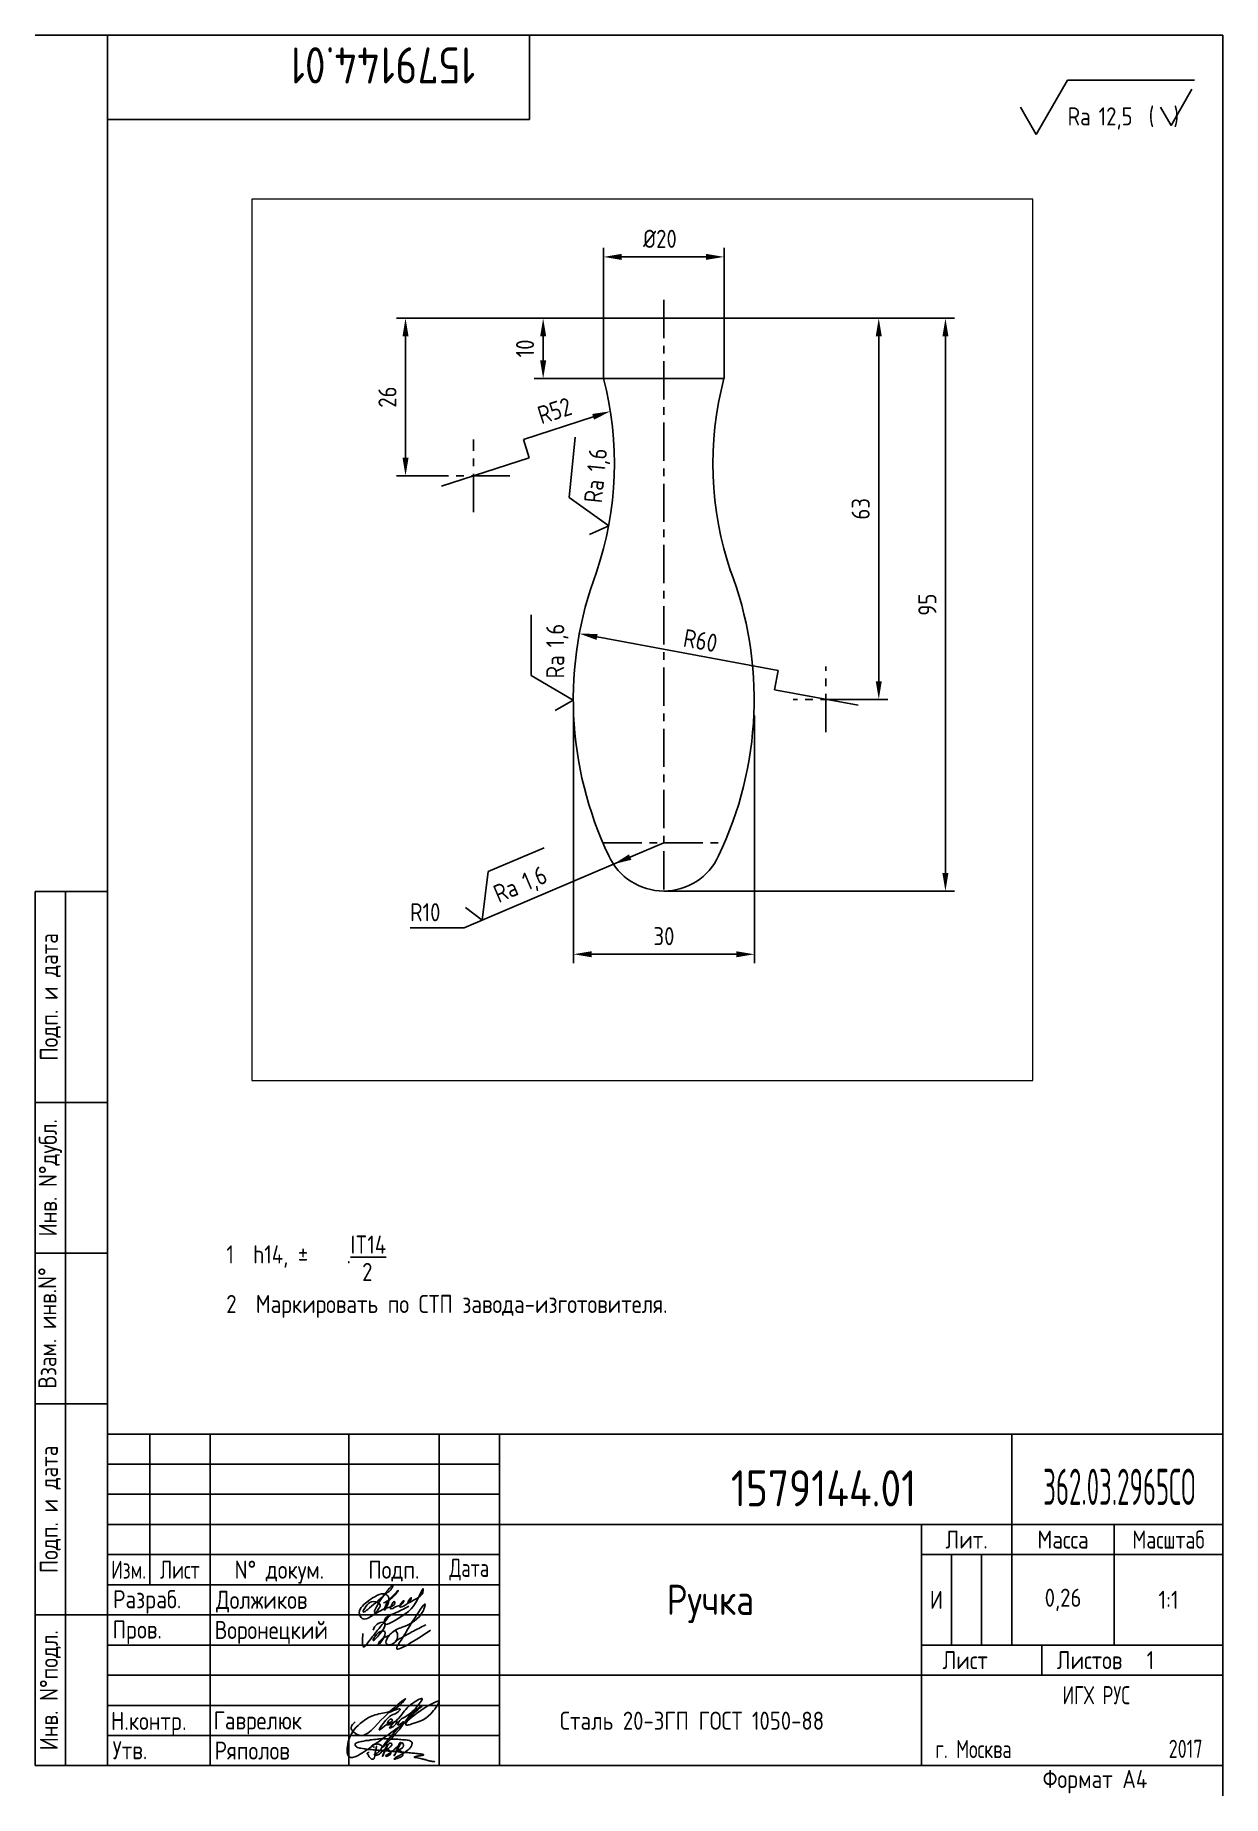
# Paper-space layout 'A4' of a CAD drawing. Header units: millimetres. Extents: x 8 to 205, y 0 to 292.
# The model-space entities are those that its viewports show. They can reach past a viewport. Long polylines and large blocks are cut down to what shows.
import ezdxf
from ezdxf.enums import TextEntityAlignment as Align

# ---------------------------------------------------------------- set-up
doc = ezdxf.new("R2010")
doc.units = ezdxf.units.MM
doc.linetypes.add('CENTER', pattern=[50.8, 31.75, -6.35, 6.35, -6.35])
for name, color, linetype in [('Bord', 1, 'Continuous'), ('CEN', 5, 'CENTER'), ('Cont', 6, 'Continuous'), ('Dim', 7, 'Continuous'), ('Text', 3, 'Continuous'), ('Textb', 6, 'Continuous'), ('TEXTRUS', 3, 'Continuous')]:
    doc.layers.add(name, color=color, linetype=linetype)
doc.styles.add('Style1', font='romans.shx', dxfattribs={"width": 0.8})
doc.dimstyles.new('LIN1', dxfattribs={"dimtxt": 3, "dimasz": 3, "dimexe": 1.5, "dimexo": 0, "dimgap": 1.5, "dimtad": 1, "dimdec": 0, "dimzin": 13, "dimdsep": 46, "dimtxsty": 'Style1', "dimcen": 0, "dimclrt": 3, "dimadec": 0, "dimazin": 0, "dimtfac": 1, "dimtdec": 0, "dimtmove": 0, "dimatfit": 3, "dimfxl": 1, "dimtolj": 1, "dimtzin": 13, "dimarcsym": 0})

# ---------------------------------------------------------------- blocks, each defined once
blk = doc.blocks.new('A$C314368CF')
at = {"layer": 'Text'}
for q in [(7.18, 6), (1.98, 3)]:
    blk.add_line((3.72, 0), q, dxfattribs=at)
at = {"layer": 'Text', "style": 'Style1', "width": 0.8}
blk.add_text('(  )', height=3, dxfattribs=at).set_placement((0, 0))
blk = doc.blocks.new('sherISO_18')
at = {"layer": 'Cont'}
for p, q in [((-30.94, -16.46), (-25.74, -7.46)), ((-25.74, -7.46), (-4.67, -7.46)), ((-30.94, -16.46), (-33.54, -11.96))]:
    blk.add_line(p, q, dxfattribs=at)
blk.add_blockref('A$C314368CF', (-12.3, -14.96))
at = {"layer": 'Textb', "style": 'Style1', "width": 0.8}
blk.add_text('Ra', height=3, dxfattribs=at).set_placement((-25.74, -14.96))
blk.add_attdef('12,5', (-20.6, -14.96), '', height=3, dxfattribs=at)
blk = doc.blocks.new('A4')
at = {"layer": 'Bord'}
for p, q in [((20, 55), (85, 55)), ((20, 50), (85, 50)), ((20, 45), (85, 45)), ((160, 40), (160, 25)), ((165, 40), (165, 25)), ((20, 30), (85, 30)), ((20, 25), (85, 25)), ((20, 20), (85, 20)), ((20, 15), (85, 15)), ((20, 10), (85, 10))]:
    blk.add_line(p, q, dxfattribs=at)
at = {"layer": 'Cont'}
for p, q in [((205, 292), (20, 292)), ((205, 292), (205, 5)), ((20, 292), (20, 5)), ((90, 278), (90, 292)), ((20, 278), (90, 278)), ((8, 5), (8, 150)), ((8, 150), (20, 150)), ((13, 5), (13, 150)), ((8, 115), (20, 115)), ((20, 90), (8, 90)), ((20, 65), (8, 65)), ((205, 60), (20, 60)), ((20, 60), (205, 60)), ((27, 60), (27, 35)), ((37, 60), (37, 5)), ((60, 5), (60, 60)), ((75, 60), (75, 5)), ((85, 5), (85, 60)), ((170, 60), (170, 25)), ((85, 45), (205, 45)), ((155, 5), (155, 45)), ((187, 25), (187, 45)), ((20, 40), (85, 40)), ((205, 40), (155, 40)), ((85, 35), (20, 35)), ((20, 30), (8, 30)), ((155, 25), (205, 25)), ((175, 25), (175, 20)), ((205, 20), (85, 20)), ((20, 5), (8, 5)), ((205, 5), (20, 5))]:
    blk.add_line(p, q, dxfattribs=at)
at = {"layer": 'Text', "style": 'Style1', "width": 0.8}
for s, p in [('Подп. и дата', (10.5, 132.5)), ('Инв. N%%dдубл.', (10.5, 102.5)), ('Взам. инв.N%%d ', (10, 78.38)), ('Подп. и дата', (10.5, 47.5)), ('Инв. N%%dподл.', (10.5, 17.5))]:
    blk.add_text(s, height=3, rotation=90, dxfattribs=at).set_placement(p, align=Align.MIDDLE)
at = {"layer": 'Text', "style": 'Style1'}
for s, width, p in [('Лит.', 0.8, (162.5, 42.5)), ('Масса', 0.8, (178.5, 42.5)), ('Масштаб', 0.75, (196, 42.5)), ('Изм.', 0.7, (23.5, 37.5)), ('Лист', 0.7, (32, 37.5)), ('N%%d докум.', 0.8, (48.5, 37.5)), ('Подп.', 0.8, (67.5, 37.5)), ('Лист', 0.8, (162.27, 22.5)), ('Листов', 0.8, (182.9, 22.5))]:
    blk.add_text(s, height=3, dxfattribs=dict(at, width=width)).set_placement(p, align=Align.MIDDLE_CENTER)
at = {"layer": 'Text', "style": 'Style1', "width": 0.7}
for s, p in [('Дата', (80, 37.5)), ('ИГХ РУС', (184.03, 16.69))]:
    blk.add_text(s, height=3, dxfattribs=at).set_placement(p, align=Align.MIDDLE)
at = {"layer": 'Text', "style": 'Style1'}
for s, width, p in [('Разpаб.', 0.8, (20.92, 31.1)), ('Пpов.', 0.8, (20.84, 26.08)), ('Н.контp.', 0.8, (20.57, 10.92)), ('Утв.', 0.8, (20.84, 6.06)), ('г. Москва', 0.7, (157.3, 6.25)), ('Фоpмат А4', 0.8, (175.11, 1.29))]:
    blk.add_text(s, height=3, dxfattribs=dict(at, width=width)).set_placement(p)
for tag, p, width in [('ФИО', (39, 31), 0.8), ('ФИО', (39, 26), 0.8), ('ГОСТ_СОРТАМЕНТА', (98.19, 14), 0.8), ('ФИО', (39, 11), 0.8), ('ФИО', (39, 6), 0.8), ('200', (192.85, 6.29), 0.7)]:
    blk.add_attdef(tag, p, '', height=3, dxfattribs=dict(at, width=width))
at = {"layer": 'Text', "style": 'Style1', "width": 0.8}
for tag, p in [('И', (157.49, 32.5)), ('700', (178.5, 32.5)), ('1:20', (196, 32.5))]:
    blk.add_attdef(tag, text='', height=3, dxfattribs=at).set_placement(p, align=Align.MIDDLE)
blk.add_attdef('Сборочный_чертеж', text='', height=3, dxfattribs=at).set_placement((120, 21.3), align=Align.CENTER)
for tag, p in [('1', (171.12, 22.5)), ('2', (193, 22.5))]:
    blk.add_attdef(tag, text='', height=3, dxfattribs=at).set_placement(p, align=Align.MIDDLE_CENTER)
blk.add_attdef('ЛИСТ', text='', height=3, dxfattribs=at).set_placement((85.99, 12.5), align=Align.MIDDLE_LEFT)
at = {"layer": 'Text', "style": 'Style1', "width": 0.7}
blk.add_attdef('%%OГОСТ_ТЕХ._ТРЕБОВАНИЙ', text='', height=3, dxfattribs=at).set_placement((98.19, 8), align=Align.BOTTOM_LEFT)
at = {"layer": 'Textb', "style": 'Style1', "width": 0.8}
blk.add_attdef('1234567', (81, 290), '', height=6, rotation=180, dxfattribs=at)
blk.add_attdef('1234567', (123.4, 48), '', height=6, dxfattribs=at)
for tag, height, p in [('123ХЯ', 6, (183.62, 48)), ('НАИМЕНОВАНИЕ', 5, (120, 30))]:
    blk.add_attdef(tag, text='', height=height, dxfattribs=at).set_placement(p, align=Align.CENTER)
blk = doc.blocks.new('A$C63F45750')
at = {"layer": 'Text'}
for points, knots in [([(3.17, 2.37), (3.12, 2.38), (3.04, 2.41), (2.94, 2.5), (2.85, 2.57), (2.79, 2.69), (2.87, 2.77), (2.99, 2.84), (3.16, 2.89), (3.36, 2.93), (3.6, 2.95), (3.82, 2.92), (4.05, 2.87), (4.25, 2.78), (4.45, 2.63), (4.46, 2.42), (4.38, 2.26), (4.28, 2.1), (4.17, 1.94), (4.03, 1.78), (3.89, 1.62), (3.75, 1.52), (3.63, 1.43), (3.49, 1.36), (3.35, 1.3), (3.24, 1.25), (3.16, 1.21), (3.12, 1.15), (3.19, 1.1), (3.27, 1.09), (3.4, 1.07), (3.55, 1.07), (3.72, 1.12), (3.92, 1.19), (4.1, 1.34), (4.26, 1.51), (4.44, 1.65), (4.59, 1.81), (4.74, 1.93), (4.84, 2.04), (4.93, 2.14), (5.07, 2.29), (5.19, 2.53), (5.28, 2.68), (5.35, 2.96), (5.23, 2.66), (5.2, 2.44), (5.04, 2.09), (4.95, 1.81), (4.86, 1.57), (4.75, 1.31), (4.67, 1.12), (4.46, 0.78), (4.62, 1.17), (4.71, 1.45), (4.88, 1.74), (5.01, 2), (5.08, 2.19), (5.19, 2.4), (5.32, 2.58), (5.4, 2.75), (5.52, 2.89), (5.65, 3.04), (5.85, 3.1), (6.02, 3.03), (6.08, 2.87), (6.03, 2.7), (5.9, 2.51), (5.7, 2.37), (5.55, 2.23), (5.4, 2.17), (5.31, 2.12), (5.12, 2.09), (5.35, 2.07), (5.48, 2), (5.64, 1.93), (5.75, 1.8), (5.85, 1.67), (5.89, 1.54), (5.89, 1.37), (5.8, 1.2), (5.63, 1.06), (5.41, 0.94), (5.23, 0.86), (5.02, 0.92), (5.13, 1.1), (5.28, 1.16), (5.44, 1.27), (5.61, 1.36), (5.74, 1.46), (5.86, 1.53), (5.95, 1.61), (6.05, 1.69), (6.15, 1.77), (6.28, 1.87), (6.46, 2.02), (6.65, 2.19), (6.83, 2.37), (6.98, 2.49), (7.11, 2.61), (7.2, 2.74), (7.32, 2.84), (7.42, 2.97), (7.48, 3.08), (7.48, 3.27), (7.34, 3.08), (7.28, 2.94), (7.18, 2.69), (7.1, 2.46), (7, 2.22), (6.93, 1.98), (6.83, 1.78), (6.73, 1.55), (6.67, 1.34), (6.6, 1.14), (6.56, 1.03), (6.39, 0.99), (6.62, 1.33), (6.75, 1.54), (6.93, 1.87), (7.05, 2.08), (7.18, 2.32), (7.33, 2.6), (7.47, 2.89), (7.6, 3.07), (7.79, 3.18), (7.95, 3.01), (8, 2.81), (7.99, 2.62), (7.94, 2.46), (7.83, 2.33), (7.69, 2.22), (7.53, 2.11), (7.37, 2.03), (7.21, 1.99), (7.11, 1.97), (6.89, 1.98), (7.07, 1.94), (7.15, 1.9), (7.27, 1.88), (7.39, 1.84), (7.52, 1.81), (7.62, 1.72), (7.7, 1.62), (7.78, 1.51), (7.83, 1.39), (7.87, 1.26), (7.88, 1.13), (7.86, 0.99), (7.75, 0.88), (7.6, 0.77), (7.4, 0.73), (7.19, 0.66), (6.97, 0.55), (6.71, 0.48), (6.57, 0.44), (6.42, 0.42), (6.52, 0.58), (6.61, 0.64), (6.81, 0.78), (7.06, 0.89), (7.33, 1.04), (7.55, 1.16), (7.7, 1.24), (7.84, 1.32), (7.99, 1.43), (8.21, 1.58), (8.48, 1.76), (8.74, 1.95), (8.97, 2.12), (9.1, 2.29), (9.23, 2.44), (9.3, 2.6), (9.37, 2.74), (9.42, 2.92), (9.45, 3.13), (9.21, 3.48), (8.67, 3.59), (8.09, 3.63), (7.57, 3.66), (7.06, 3.74), (6.57, 3.75), (6.09, 3.74), (5.67, 3.78), (5.28, 3.78), (4.96, 3.81), (4.65, 3.83), (4.31, 3.82), (3.97, 3.79), (3.61, 3.74), (3.22, 3.67), (2.86, 3.66), (2.53, 3.61), (2.18, 3.52), (1.78, 3.54), (1.38, 3.37), (0.96, 3.35), (0.58, 3.24), (0.25, 3.19), (0.03, 3.06), (-0.03, 2.83), (0.02, 2.6), (0.26, 2.38), (0.59, 2.33), (1, 2.2), (1.48, 2.15), (1.93, 2.05), (2.35, 2.02), (2.72, 2.01), (3.11, 1.94), (3.68, 1.94), (4.25, 1.83), (4.91, 1.87), (5.53, 1.76), (6.13, 1.72), (6.73, 1.71), (7.32, 1.62), (7.99, 1.55), (8.64, 1.54), (9.16, 1.46), (9.61, 1.42), (10.03, 1.4), (10.41, 1.32), (10.73, 1.29), (11.01, 1.24), (11.18, 1.23), (11.42, 1.14), (11.18, 1.06), (11.01, 1.03), (10.71, 0.98), (10.37, 0.92), (10.1, 0.91), (9.65, 0.75), (10.22, 0.67), (10.54, 0.59), (11.08, 0.47), (11.61, 0.35), (12.17, 0.15), (12.64, 0.08), (12.98, 0.03), (13.11, 0.01), (13.18, 0)], [0, 0, 0, 0, 0.153866, 0.270441, 0.388867, 0.510533, 0.592156, 0.71333, 0.90842, 1.11344, 1.349254, 1.61246, 1.782219, 2.047249, 2.291879, 2.451528, 2.651081, 2.806158, 3.017979, 3.227348, 3.462381, 3.633009, 3.75766, 3.920516, 4.080796, 4.214529, 4.291786, 4.349969, 4.397594, 4.50822, 4.594826, 4.799244, 4.954392, 5.128468, 5.437537, 5.632649, 5.842485, 6.094987, 6.293219, 6.410959, 6.551192, 6.687808, 7.022147, 7.294342, 7.425356, 7.52079, 7.946481, 8.313051, 8.59833, 8.833695, 9.090496, 9.427695, 9.601191, 9.883219, 10.093306, 10.673943, 10.798776, 10.974628, 11.287247, 11.486184, 11.648652, 11.848902, 12.027194, 12.25348, 12.40059, 12.537783, 12.716293, 12.91523, 13.208551, 13.438489, 13.549668, 13.67779, 13.77127, 13.930001, 14.029091, 14.272112, 14.434836, 14.547084, 14.739051, 14.830983, 15.061241, 15.268922, 15.500489, 15.788979, 15.879568, 16.024283, 16.221854, 16.418714, 16.593102, 16.783247, 16.91018, 17.018213, 17.135263, 17.278205, 17.430482, 17.620087, 17.979626, 18.191789, 18.388716, 18.565718, 18.714854, 18.857929, 19.039974, 19.171375, 19.283034, 19.400085, 19.618058, 19.882245, 20.150781, 20.377854, 20.649532, 20.89723, 21.042543, 21.40016, 21.557817, 21.667145, 21.752781, 21.926256, 22.412297, 22.813145, 22.961412, 23.171289, 23.607257, 23.940428, 24.110007, 24.291214, 24.48084, 24.697609, 24.904078, 25.034245, 25.218018, 25.407651, 25.573473, 25.787447, 25.930292, 26.051316, 26.18846, 26.285312, 26.406799, 26.52425, 26.630463, 26.793722, 26.898606, 27.029313, 27.171012, 27.314101, 27.419918, 27.580557, 27.709367, 27.829268, 28.024364, 28.266961, 28.41242, 28.705761, 28.989137, 29.187748, 29.233768, 29.332802, 29.529535, 29.667094, 30.039923, 30.332117, 30.61061, 30.769982, 30.856778, 31.109923, 31.313488, 31.656425, 32.066331, 32.296628, 32.49714, 32.710276, 32.891468, 33.014834, 33.177747, 33.444503, 33.618009, 34.409008, 34.914636, 35.419802, 35.95397, 36.458179, 36.88069, 37.388403, 37.738353, 38.034261, 38.353468, 38.693154, 39.037638, 39.391136, 39.787481, 40.203773, 40.488977, 40.784975, 41.26625, 41.668005, 42.070065, 42.499388, 42.869834, 43.079573, 43.213439, 43.554591, 43.717296, 44.153724, 44.506336, 45.019111, 45.587859, 45.90191, 46.270392, 46.703958, 47.093115, 47.952647, 48.44014, 49.079253, 49.808223, 50.268654, 50.851051, 51.604831, 52.298429, 52.776925, 53.1907, 53.661988, 54.042386, 54.348524, 54.616841, 54.853814, 54.983777, 55.126096, 55.333328, 55.613101, 56.008732, 56.315809, 56.59982, 56.87931, 57.399251, 57.889617, 58.432507, 59.066698, 59.660314, 59.862668, 60.07277, 60.07277, 60.07277, 60.07277]), ([(2.31, 1.53), (2.26, 1.52), (2.17, 1.51), (2.06, 1.48), (1.93, 1.38), (2.07, 1.25), (2.14, 1.11), (2.26, 0.93), (2.39, 0.72), (2.57, 0.54), (2.71, 0.44), (2.86, 0.4), (3.02, 0.43), (3.14, 0.54), (3.21, 0.79), (3.25, 1.07), (3.31, 1.4), (3.35, 1.67), (3.38, 1.92), (3.47, 2.19), (3.5, 2.43), (3.54, 2.59), (3.56, 2.64)], [0, 0, 0, 0, 0.15847, 0.269731, 0.363591, 0.555514, 0.688037, 0.848606, 1.204359, 1.433632, 1.58673, 1.729549, 1.880686, 2.057874, 2.19169, 2.63505, 2.928153, 3.184121, 3.441863, 3.696117, 4.025873, 4.178055, 4.178055, 4.178055, 4.178055])]:
    blk.add_open_spline(points, degree=3, knots=knots, dxfattribs=at)
blk = doc.blocks.new('*D7')
at = {"layer": 'Defpoints', "color": 0, "transparency": 16777216}
for p in [(1081.73, 1578), (1118.46, 1578), (1071.73, 1483)]:
    blk.add_point(p, dxfattribs=at)
at = {"layer": 'Dim', "color": 0, "lineweight": -2, "transparency": 16777216}
for p, q in [((1081.73, 1578), (1119.96, 1578)), ((1118.46, 1486), (1118.46, 1575)), ((1071.73, 1483), (1119.96, 1483))]:
    blk.add_line(p, q, dxfattribs=at)
at = {"layer": 'Dim', "color": 0, "transparency": 16777216}
for points in [[(1117.96, 1575), (1118.96, 1575), (1118.46, 1578)], [(1117.96, 1486), (1118.96, 1486), (1118.46, 1483)]]:
    blk.add_solid(points, dxfattribs=at)
at = {"layer": 'Dim', "color": 3, "transparency": 16777216, "insert": (1115.46, 1530.5), "char_height": 3, "attachment_point": 5, "rotation": 90, "style": 'Style1'}
blk.add_mtext('\\A1;95', dxfattribs=at)
blk = doc.blocks.new('*D8')
at = {"layer": 'Defpoints', "color": 0, "transparency": 16777216}
for p in [(1081.73, 1588.18), (1061.73, 1578), (1081.73, 1578)]:
    blk.add_point(p, dxfattribs=at)
at = {"layer": 'Dim', "color": 0, "lineweight": -2, "transparency": 16777216}
for p, q in [((1061.73, 1578), (1061.73, 1589.68)), ((1081.73, 1578), (1081.73, 1589.68)), ((1064.73, 1588.18), (1078.73, 1588.18))]:
    blk.add_line(p, q, dxfattribs=at)
at = {"layer": 'Dim', "color": 0, "transparency": 16777216}
for points in [[(1064.73, 1588.68), (1064.73, 1587.68), (1061.73, 1588.18)], [(1078.73, 1588.68), (1078.73, 1587.68), (1081.73, 1588.18)]]:
    blk.add_solid(points, dxfattribs=at)
at = {"layer": 'Dim', "color": 3, "transparency": 16777216, "insert": (1071.1, 1591.18), "char_height": 3, "attachment_point": 5, "style": 'Style1'}
blk.add_mtext('\\A1;%%C20', dxfattribs=at)
blk = doc.blocks.new('*D9')
at = {"layer": 'Defpoints', "color": 0, "transparency": 16777216}
for p in [(1056.77, 1512.6), (1086.77, 1512.12), (1086.77, 1472.52)]:
    blk.add_point(p, dxfattribs=at)
at = {"layer": 'Dim', "color": 0, "lineweight": -2, "transparency": 16777216}
for p, q in [((1056.77, 1512.6), (1056.77, 1471.02)), ((1086.77, 1512.12), (1086.77, 1471.02)), ((1059.77, 1472.52), (1083.77, 1472.52))]:
    blk.add_line(p, q, dxfattribs=at)
at = {"layer": 'Dim', "color": 0, "transparency": 16777216}
for points in [[(1059.77, 1473.02), (1059.77, 1472.02), (1056.77, 1472.52)], [(1083.77, 1473.02), (1083.77, 1472.02), (1086.77, 1472.52)]]:
    blk.add_solid(points, dxfattribs=at)
at = {"layer": 'Dim', "color": 3, "transparency": 16777216, "insert": (1071.77, 1475.52), "char_height": 3, "attachment_point": 5, "style": 'Style1'}
blk.add_mtext('\\A1;30', dxfattribs=at)
blk = doc.blocks.new('SHERISO_04')
at = {"layer": 'Text'}
blk.add_line((4.04, 7), (14.12, 7), dxfattribs=at)
blk.add_lwpolyline([(-1.73, 3), (0, 0), (4.04, 7)], dxfattribs=at)
at = {"layer": 'Text', "style": 'Style1', "width": 0.8}
blk.add_text('Ra', height=3, dxfattribs=at).set_placement((3.58, 1.5))
blk.add_attdef('3,2', (8.73, 1.5), '', height=3, dxfattribs=at)
blk = doc.blocks.new('*D10')
at = {"layer": 'Defpoints', "color": 0, "transparency": 16777216}
for p in [(1061.73, 1578), (1051.73, 1568), (1061.73, 1568)]:
    blk.add_point(p, dxfattribs=at)
at = {"layer": 'Dim', "color": 0, "lineweight": -2, "transparency": 16777216}
for p, q in [((1061.73, 1578), (1050.23, 1578)), ((1051.73, 1575), (1051.73, 1571)), ((1061.73, 1568), (1050.23, 1568))]:
    blk.add_line(p, q, dxfattribs=at)
at = {"layer": 'Dim', "color": 0, "transparency": 16777216}
for points in [[(1051.23, 1575), (1052.23, 1575), (1051.73, 1578)], [(1051.23, 1571), (1052.23, 1571), (1051.73, 1568)]]:
    blk.add_solid(points, dxfattribs=at)
at = {"layer": 'Dim', "color": 3, "transparency": 16777216, "insert": (1048.73, 1573), "char_height": 3, "attachment_point": 5, "rotation": 90, "style": 'Style1'}
blk.add_mtext('\\A1;10', dxfattribs=at)
blk = doc.blocks.new('*D11')
at = {"layer": 'Defpoints', "color": 0, "transparency": 16777216}
for p in [(1081.73, 1578), (1104.08, 1514.8), (1107.4, 1514.8)]:
    blk.add_point(p, dxfattribs=at)
at = {"layer": 'Dim', "color": 0, "lineweight": -2, "transparency": 16777216}
for p, q in [((1081.73, 1578), (1108.9, 1578)), ((1107.4, 1575), (1107.4, 1517.8)), ((1104.08, 1514.8), (1108.9, 1514.8))]:
    blk.add_line(p, q, dxfattribs=at)
at = {"layer": 'Dim', "color": 0, "transparency": 16777216}
for points in [[(1106.9, 1575), (1107.9, 1575), (1107.4, 1578)], [(1106.9, 1517.8), (1107.9, 1517.8), (1107.4, 1514.8)]]:
    blk.add_solid(points, dxfattribs=at)
at = {"layer": 'Dim', "color": 3, "transparency": 16777216, "insert": (1104.4, 1546.4), "char_height": 3, "attachment_point": 5, "rotation": 90, "style": 'Style1'}
blk.add_mtext('\\A1;63', dxfattribs=at)
blk = doc.blocks.new('*D12')
at = {"layer": 'Defpoints', "color": 0, "transparency": 16777216}
for p in [(1061.73, 1578), (1028.9, 1551.87), (1034.19, 1551.87)]:
    blk.add_point(p, dxfattribs=at)
at = {"layer": 'Dim', "color": 0, "lineweight": -2, "transparency": 16777216}
for p, q in [((1061.73, 1578), (1027.4, 1578)), ((1028.9, 1575), (1028.9, 1554.87)), ((1034.19, 1551.87), (1027.4, 1551.87))]:
    blk.add_line(p, q, dxfattribs=at)
at = {"layer": 'Dim', "color": 0, "transparency": 16777216}
for points in [[(1028.4, 1575), (1029.4, 1575), (1028.9, 1578)], [(1028.4, 1554.87), (1029.4, 1554.87), (1028.9, 1551.87)]]:
    blk.add_solid(points, dxfattribs=at)
at = {"layer": 'Dim', "color": 3, "transparency": 16777216, "insert": (1025.9, 1564.93), "char_height": 3, "attachment_point": 5, "rotation": 90, "style": 'Style1'}
blk.add_mtext('\\A1;26', dxfattribs=at)

msp = doc.modelspace()

# ---------------------------------------------------------------- linework, layer by layer
at = {"layer": 'CEN', "lineweight": -3, "ltscale": 0.2}
for p, q in [((1071.73, 1581.05), (1071.73, 1482)), ((1040.19, 1545.87), (1040.19, 1557.87)), ((1046.19, 1551.87), (1034.19, 1551.87)), ((1098.63, 1509.35), (1098.63, 1520.25)), ((1104.08, 1514.8), (1093.18, 1514.8)), ((1061.73, 1491), (1081.73, 1491))]:
    msp.add_line(p, q, dxfattribs=at)
at = {"layer": 'Cont'}
for p, q in [((1061.73, 1578), (1081.73, 1578)), ((1061.73, 1568), (1061.73, 1578)), ((1081.73, 1568), (1081.73, 1578)), ((1061.73, 1568), (1071.73, 1568)), ((1081.73, 1568), (1071.73, 1568))]:
    msp.add_line(p, q, dxfattribs=at)
for centre, radius, start, end in [((1008.21, 1553.85), 55.36, 341.09, 14.8071), ((1135.25, 1553.85), 55.36, 165.1929, 198.91), ((1026.73, 1514.8), 60, 334.3816, 20.9587), ((1116.65, 1514.78), 59.92, 159.3494, 205.6411), ((1071.73, 1493), 10, 204.4725, 335.5275)]:
    msp.add_arc(centre, radius, start, end, dxfattribs=at)
at = {"layer": 'Dim'}
for p, q in [((1048.45, 1557.88), (1060.02, 1561.65)), ((1048.45, 1557.88), (1049.43, 1554.88)), ((1034.86, 1550.13), (1049.43, 1554.88)), ((1090.72, 1519.58), (1060.68, 1525.15)), ((1090.72, 1519.58), (1090.12, 1516.38)), ((1103.99, 1513.81), (1090.12, 1516.38)), ((1063.4, 1487.47), (1038.61, 1476.91)), ((1038.61, 1476.91), (1029.68, 1476.91))]:
    msp.add_line(p, q, dxfattribs=at)
for points in [[(1059.87, 1562.13), (1060.18, 1561.18), (1062.87, 1562.58)], [(1060.77, 1525.64), (1060.59, 1524.66), (1057.73, 1525.7)]]:
    msp.add_solid(points, dxfattribs=at)

# ---------------------------------------------------------------- block references
for p, rotation in [((1062.6, 1543.56), 84.25449224749421), ((1056.73, 1514.69), 90), ((1041.64, 1478.2), 23.101744261742088)]:
    msp.add_blockref('SHERISO_04', p, dxfattribs=dict(at, rotation=rotation)).add_auto_attribs({'3,2': '1,6'})

# ---------------------------------------------------------------- texts
at = {"layer": 'Dim', "color": 3, "insert": (1053.63, 1562.67), "char_height": 3, "attachment_point": 5, "rotation": 18, "style": 'Style1'}
msp.add_mtext('R52', dxfattribs=at)
at = {"layer": 'Text', "style": 'Style1', "width": 0.8}
msp.add_text('R60', height=3, rotation=349.7354, dxfattribs=at).set_placement((1074.81, 1523.57))
msp.add_text('R10', height=3, dxfattribs=at).set_placement((1029.66, 1477.99))

# ---------------------------------------------------------------- dimensions: what is measured, and where the dimension line sits
at = {"layer": 'Dim'}
dim = msp.add_linear_dim(base=(1081.73, 1588.18), p1=(1061.73, 1578), p2=(1081.73, 1578), text='%%C<>', dimstyle='LIN1', dxfattribs=at)
dim.commit()
dim.dimension.update_dxf_attribs({"geometry": '*D8', "text_midpoint": (1071.1, 1588.18), "dimtype": 160})
for base, p1, p2, picture, middle in [((1028.9, 1551.87), (1061.73, 1578), (1034.19, 1551.87), '*D12', (1025.9, 1564.93)), ((1051.73, 1568), (1061.73, 1578), (1061.73, 1568), '*D10', (1048.73, 1573)), ((1118.46, 1578), (1071.73, 1483), (1081.73, 1578), '*D7', (1115.46, 1530.5))]:
    dim = msp.add_linear_dim(base=base, p1=p1, p2=p2, angle=90, dimstyle='LIN1', dxfattribs=at)
    dim.commit()
    dim.dimension.update_dxf_attribs({"geometry": picture, "text_midpoint": middle})
dim = msp.add_linear_dim(base=(1107.4, 1514.8), p1=(1081.73, 1578), p2=(1104.08, 1514.8), angle=270, text='63', dimstyle='LIN1', dxfattribs=at)
dim.commit()
dim.dimension.update_dxf_attribs({"geometry": '*D11', "text_midpoint": (1104.4, 1546.4)})
dim = msp.add_linear_dim(base=(1086.77, 1472.52), p1=(1056.77, 1512.6), p2=(1086.77, 1512.12), dimstyle='LIN1', dxfattribs=at)
dim.commit()
dim.dimension.update_dxf_attribs({"geometry": '*D9', "text_midpoint": (1071.77, 1475.52)})

# ---------------------------------------------------------------- leaders
msp.add_leader([(1063.4, 1487.47), (1071.73, 1491)], dimstyle='LIN1', dxfattribs=at)

psp = doc.layouts.new('A4')

# ---------------------------------------------------------------- linework, layer by layer
at = {"layer": 'Defpoints'}
for p, q in [((20, 292), (8, 292)), ((205, 5), (205, 0))]:
    psp.add_line(p, q, dxfattribs=at)
at = {"layer": 'Text'}
for points, knots in [([(64.31, 30.66), (64.73, 31.58), (65.27, 32.76), (67.54, 35.32), (67.09, 34.16), (65.58, 33.13), (61.38, 29.02), (63.03, 31.76), (64.01, 32.45), (65.57, 31.76), (64.93, 30.95), (64.41, 30.26), (64.25, 30.53), (64.29, 30.61), (64.31, 30.66)], [0, 0, 0, 0, 4.062617, 5.226919, 5.800291, 6.663227, 11.774431, 12.938639, 14.11351, 15.354081, 16.396133, 16.918576, 17.03251, 17.182794, 17.182794, 17.182794, 17.182794]), ([(69.96, 31.44), (69.2, 31.02), (67.89, 30.3), (66.01, 29.71), (65.69, 27.78), (70.62, 30.88), (70.95, 31.49), (72.36, 34.52), (72.32, 33.08), (71.45, 32.96), (69.26, 31.48), (70.57, 33.24), (70.04, 31.72), (67.51, 30.61), (69.4, 32.79), (68.86, 31.58), (68.13, 31.61), (66.26, 30.37), (67.6, 32.64), (67.72, 31.54), (65.82, 31.1), (64.54, 30.27), (62.4, 28.91), (61.35, 30.65), (62.85, 32.07), (64.26, 33.03), (65.54, 33.67), (66.5, 33.25), (66.91, 32.26), (65.61, 29.95), (66.31, 32.23), (66.91, 32.69), (68.56, 34.5), (67.57, 33.05), (66.84, 32.51), (66.04, 32.11), (65.79, 31.99)], [0, 0, 0, 0, 2.703743, 4.672825, 5.02799, 7.955933, 13.437489, 13.883188, 14.189441, 16.413959, 17.478513, 18.47964, 18.959294, 20.910841, 22.003091, 22.470554, 23.533771, 24.710748, 26.01626, 26.201331, 27.488187, 30.382065, 32.258784, 33.069724, 35.439902, 37.010787, 38.612861, 39.32109, 39.818865, 41.83144, 42.782113, 44.494961, 45.867914, 46.467245, 48.290622, 49.101188, 49.101188, 49.101188, 49.101188]), ([(64.04, 27.47), (64.2, 27.85), (64.52, 28.6), (67.02, 29.15), (65.21, 26.7), (63.7, 25.37), (64.75, 27.37), (66.89, 27.44), (64.42, 24.14), (65.48, 26.35), (66.65, 26.25), (67.62, 27.75), (68.46, 26.37), (67.62, 25.03), (65.59, 25.03), (67.17, 27.43), (69.58, 28.1), (71.95, 29.39), (73.44, 33.82), (69.66, 27.29), (66.99, 23.15), (70.46, 25.41), (73.6, 27.47)], [0, 0, 0, 0, 1.213353, 2.399709, 5.497648, 5.861317, 7.611627, 8.43806, 10.837371, 11.583123, 13.461301, 14.534506, 15.162086, 17.217848, 17.944717, 20.123775, 21.948027, 26.460707, 27.144718, 34.52243, 35.159468, 41.304292, 41.304292, 41.304292, 41.304292]), ([(62.35, 26.91), (62.31, 26.46), (62.25, 25.8), (62.4, 24.26), (63.74, 26.16), (64.87, 27.58), (66.25, 29.2), (67.05, 30.14)], [0, 0, 0, 0, 1.523947, 2.237958, 3.351836, 5.856423, 9.374056, 9.374056, 9.374056, 9.374056]), ([(72.78, 28.36), (72.01, 27.97), (70.3, 27.1), (68.63, 26.14), (67.7, 25.61)], [0, 0, 0, 0, 2.587978, 5.77327, 5.77327, 5.77327, 5.77327]), ([(61.09, 12.28), (60.76, 11.97), (59.88, 11.16), (62.27, 9.3), (65.4, 12.56), (66.89, 14.18), (69.78, 16.39), (67.88, 14.32), (66.47, 13.79), (63.77, 13.41), (61.47, 11.75), (59.74, 9.7), (59.59, 5.19), (65.75, 9.56), (69.5, 12.16), (72.78, 14.87), (75.45, 15.99), (73.13, 12.66), (71.84, 12.35), (68.53, 11.29), (70.8, 13.72), (72.87, 15.44), (70.18, 13.63), (69.07, 11.53), (64.29, 6.4), (66.89, 9.88), (70.01, 13.11), (67.87, 11.3), (68.43, 12.63), (69.59, 13.16), (70.77, 14.02), (73.03, 16.86), (69.41, 14.75), (69.11, 13.45), (66.07, 10.85), (67.69, 11.54), (68.29, 12.77), (67.23, 11.98), (65.93, 11.46), (66.98, 13.1), (67.34, 12.39), (66.27, 11.93), (64.46, 10.17), (65.95, 12.41), (66.87, 13.37), (68.03, 13.69), (68.98, 14.72), (67.73, 14.24), (66.69, 13.84)], [0, 0, 0, 0, 1.17994, 3.087717, 5.863103, 12.338328, 12.854096, 14.088578, 16.834551, 19.302558, 21.570562, 25.210018, 27.650956, 31.348291, 40.129863, 44.562748, 45.223917, 46.979401, 51.214655, 52.099288, 55.323111, 56.227801, 58.471865, 60.028126, 65.752911, 68.466223, 71.038525, 71.934922, 72.780229, 73.495807, 76.028152, 77.999346, 80.11892, 83.1954, 85.334448, 86.270878, 87.060466, 88.110212, 88.803314, 89.989889, 90.197567, 90.706974, 92.884587, 94.19917, 96.055742, 97.375783, 97.753899, 99.636325, 99.636325, 99.636325, 99.636325])]:
    psp.add_open_spline(points, degree=3, knots=knots, dxfattribs=at)

# ---------------------------------------------------------------- block references
ref = psp.add_blockref('A4', (0, 0))
ref.add_attrib('ФИО', 'Должиков', (38.01, 31), dxfattribs={"layer": 'Text', "height": 3, "style": 'Style1', "width": 0.8})
ref.add_attrib('123ХЯ', '362.03.2965СО', dxfattribs={"layer": 'Textb', "height": 6, "style": 'Style1', "width": 0.48}).set_placement((187.83, 48.24), align=Align.CENTER)
ref.add_attrib('1234567', '1579144.01', (123.4, 48), dxfattribs={"layer": 'Textb', "height": 6, "style": 'Style1', "width": 0.8})
ref.add_attrib('НАИМЕНОВАНИЕ', 'Ручка', dxfattribs={"layer": 'Textb', "height": 5, "style": 'Style1', "width": 0.8}).set_placement((120, 30), align=Align.CENTER)
ref.add_attrib('И', 'И', dxfattribs={"layer": 'Text', "height": 3, "style": 'Style1', "width": 0.8}).set_placement((157.49, 32.5), align=Align.MIDDLE)
ref.add_attrib('700', '0,26', dxfattribs={"layer": 'Text', "height": 3, "style": 'Style1', "width": 0.8}).set_placement((178.5, 32.5), align=Align.MIDDLE)
ref.add_attrib('1:20', '1:1', dxfattribs={"layer": 'Text', "height": 3, "style": 'Style1', "width": 0.8}).set_placement((196, 32.5), align=Align.MIDDLE)
ref.add_attrib('2', '1', dxfattribs={"layer": 'Text', "height": 3, "style": 'Style1', "width": 0.8}).set_placement((193, 22.5), align=Align.MIDDLE_CENTER)
ref.add_attrib('200', '2017', (196.02, 6.29), dxfattribs={"layer": 'Text', "height": 3, "style": 'Style1', "width": 0.7})
ref.add_attrib('1234567', '1579144.01', (81, 290), dxfattribs={"layer": 'Textb', "height": 6, "rotation": 180, "style": 'Style1', "width": 0.8})
at = {"layer": 'Cont'}
psp.add_blockref('A$C63F45750', (61.09, 5.65), dxfattribs=at)
at = {"layer": 'Dim'}
psp.add_blockref('sherISO_18', (205, 292), dxfattribs=at).add_auto_attribs({'12,5': '12,5'})

# ---------------------------------------------------------------- texts
at = {"layer": 'Text', "style": 'Style1', "width": 0.8}
for s, p in [('1  h14, %%P    .', (39.72, 88.29)), ('%%uIT14', (60.31, 89.92)), ('2', (62.24, 85.38)), ('2  Маркировать по СТП завода-изготовителя.', (39.7, 80.07)), ('Воронецкий', (37.77, 26)), ('Гаврелюк', (37.6, 11)), ('Ряполов', (37.75, 6))]:
    psp.add_text(s, height=3, dxfattribs=at).set_placement(p)
at = {"layer": 'TEXTRUS', "style": 'Style1', "width": 0.8}
psp.add_text('Сталь 20-3ГП ГОСТ 1050-88', height=3, dxfattribs=at).set_placement((116.95, 10.95), align=Align.CENTER)

# ---------------------------------------------------------------- viewports
at = {"layer": 'Defpoints'}
psp.add_viewport(center=(108.71, 191.71), size=(129.52, 146.143), view_center_point=(1068.18, 1524.66), view_height=146.143, dxfattribs=at)

doc.saveas('drawing.dxf')
